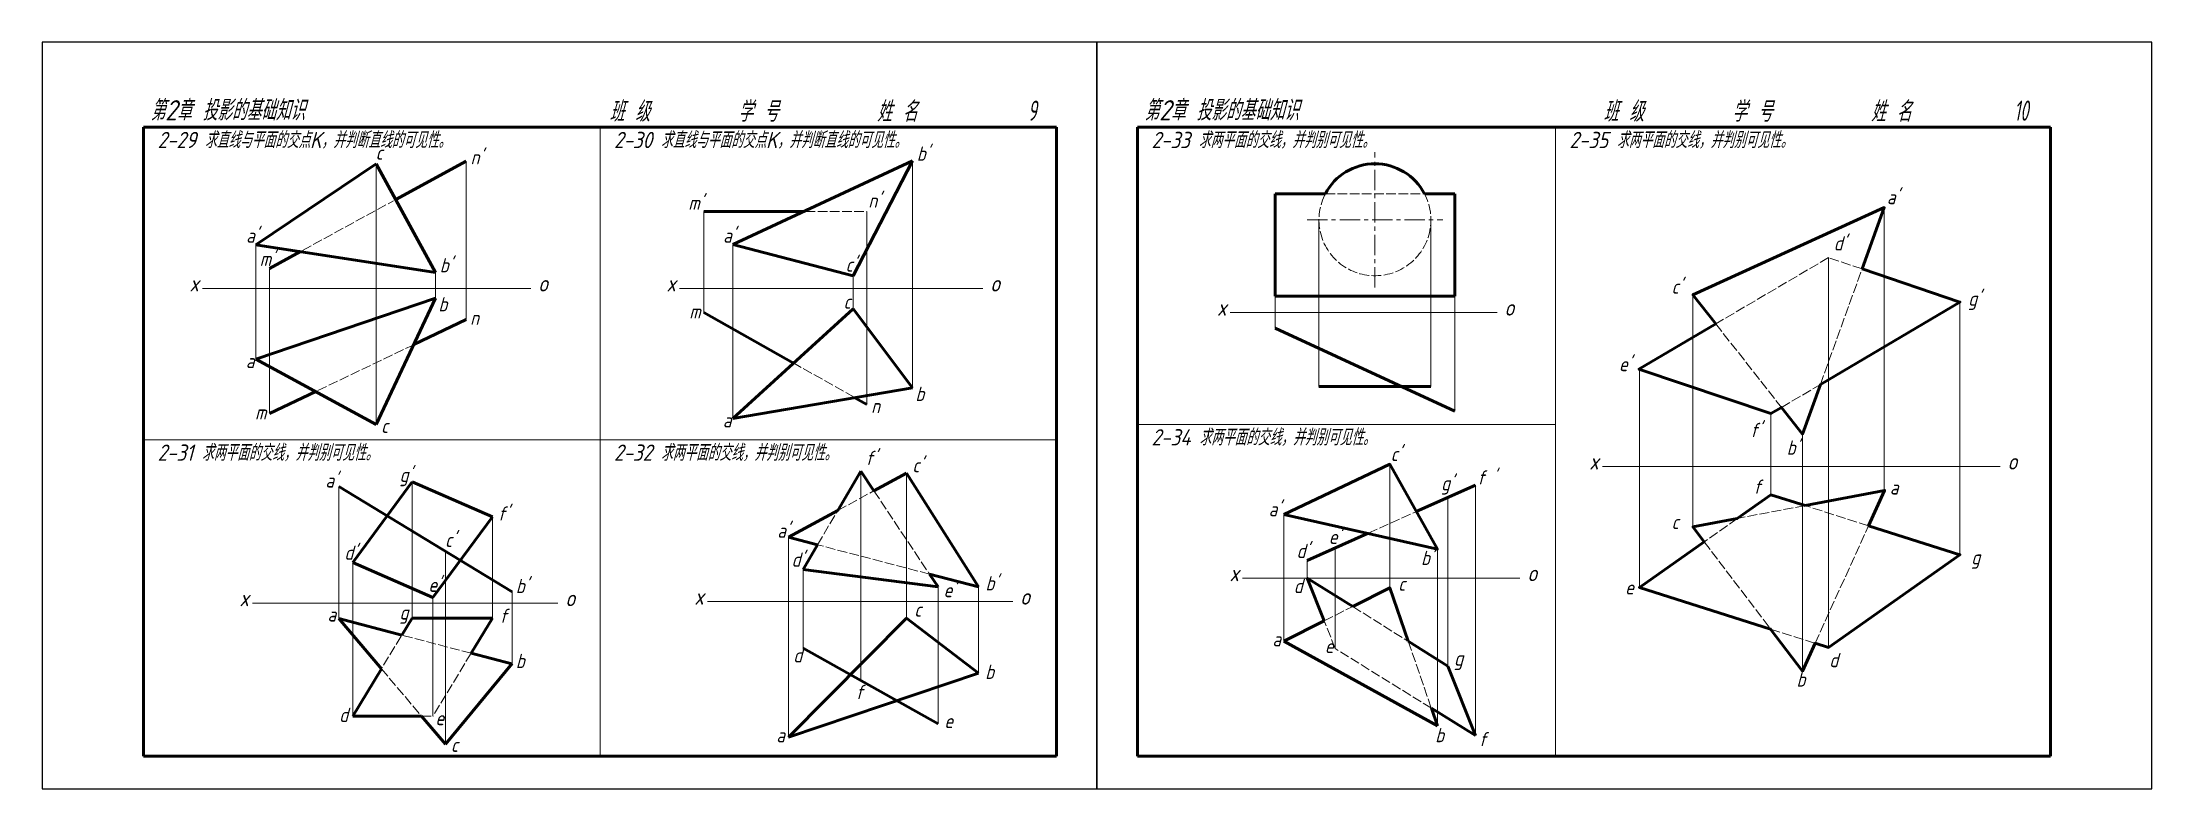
# Model space of a CAD drawing. Extents: x -1104 to -584, y 376 to 560.
import ezdxf

# ---------------------------------------------------------------- set-up
doc = ezdxf.new("R2010")
doc.units = 0
doc.header["$MEASUREMENT"] = 0
doc.linetypes.add('ACAD_ISO02W100', pattern=[15, 12, -3])
doc.linetypes.add('CENTER', pattern=[2, 1.25, -0.25, 0.25, -0.25])
doc.layers.get('0').update_dxf_attribs({"linetype": 'CONTINUOUS'})
for name, color, linetype, lineweight in [('文本', 7, 'CONTINUOUS', 25), ('点画线', 7, 'CENTER', 20), ('粗实线', 7, 'CONTINUOUS', 50), ('细实线', 7, 'CONTINUOUS', 20), ('虚线', 7, 'ACAD_ISO02W100', 20)]:
    doc.layers.add(name, color=color, linetype=linetype, lineweight=lineweight)
doc.styles.add('投影标记', font='gbeitc.shx')
doc.styles.add('题目', font='gbeitc.shx', dxfattribs={"bigfont": 'gbcbig.shx'})

msp = doc.modelspace()

# ---------------------------------------------------------------- linework, layer by layer
for p, q in [((-630.99, 496.05), (-665.51, 475.77)), ((-710.22, 479.58), (-677.7, 468.6)), ((-675.09, 470.14), (-677.7, 468.6)), ((-631.11, 433.8), (-663.5, 410.96))]:
    msp.add_line(p, q)
at = {"color": 7}
for points in [[(-1103.81, 376.13), (-843.81, 376.13), (-843.81, 560.13), (-1103.81, 560.13)], [(-843.81, 376.13), (-583.81, 376.13), (-583.81, 560.13), (-843.81, 560.13)]]:
    msp.add_lwpolyline(points, close=True, dxfattribs=at)
msp.add_lwpolyline([(-675.09, 470.14), (-669.92, 463.57), (-665.51, 475.77)])
at = {"layer": '点画线', "ltscale": 4}
for p, q in [((-775.3, 499.68), (-775.3, 533.04)), ((-791.98, 516.37), (-758.6, 516.37))]:
    msp.add_line(p, q, dxfattribs=at)
at = {"layer": '粗实线', "color": 7}
for p, q in [((-1078.81, 539.19), (-1078.81, 384.19)), ((-853.81, 539.19), (-1078.81, 539.19)), ((-833.81, 539.19), (-833.81, 384.19)), ((-608.81, 539.19), (-833.81, 539.19)), ((-853.81, 384.19), (-1078.81, 384.19)), ((-608.81, 384.19), (-833.81, 384.19))]:
    msp.add_line(p, q, dxfattribs=at)
at = {"layer": '粗实线'}
for p, q in [((-853.81, 539.19), (-853.81, 384.19)), ((-608.81, 539.19), (-608.81, 384.19)), ((-1016.63, 521.35), (-999.28, 530.82)), ((-933.57, 510.24), (-889.26, 530.9)), ((-889.26, 530.9), (-903.88, 502.57)), ((-1021.45, 530.18), (-1051.15, 510.23)), ((-1006.83, 503.38), (-1021.45, 530.18)), ((-799.92, 522.78), (-787.52, 522.78)), ((-799.92, 497.54), (-799.92, 522.78)), ((-763.08, 522.78), (-755.6, 522.78)), ((-755.6, 497.54), (-755.6, 522.78)), ((-940.73, 518.4), (-916.06, 518.4)), ((-1051.15, 510.23), (-1006.83, 503.38)), ((-903.88, 502.57), (-933.57, 510.24)), ((-1047.76, 504.38), (-1040.15, 508.53)), ((-1006.83, 497.01), (-1051.15, 482.03)), ((-1021.45, 465.94), (-1006.83, 497.01)), ((-933.57, 467.42), (-903.88, 494.38)), ((-903.88, 494.38), (-889.26, 474.92)), ((-799.92, 497.54), (-755.6, 497.54)), ((-1012.2, 485.59), (-999.28, 491.77)), ((-918.59, 481.03), (-940.73, 493.49)), ((-799.92, 489.63), (-755.6, 469.19)), ((-1051.15, 482.03), (-1021.45, 465.94)), ((-1047.76, 468.61), (-1036.39, 474.04)), ((-889.26, 474.92), (-933.57, 467.42)), ((-789.1, 475.3), (-761.5, 475.3)), ((-900.54, 470.87), (-903.46, 472.52)), ((-907.73, 444.72), (-902.03, 454.42)), ((-902.03, 454.42), (-898.78, 449.55)), ((-898.78, 449.55), (-890.76, 453.88)), ((-890.76, 453.88), (-873.04, 425.88)), ((-1030.67, 450.66), (-987.96, 424.7)), ((-1012.61, 451.79), (-1027.27, 431.92)), ((-1012.61, 451.79), (-992.84, 443.16)), ((-765.1, 444.45), (-750.53, 450.97)), ((-992.84, 443.16), (-1007.5, 423.29)), ((-919.87, 438.16), (-907.73, 444.72)), ((-912.69, 436.28), (-919.87, 438.16)), ((-791.97, 432.43), (-777.11, 439.07)), ((-1027.27, 431.92), (-1007.5, 423.29)), ((-916.26, 430.21), (-912.69, 436.28)), ((-882.99, 425.88), (-916.26, 430.21)), ((-873.04, 425.88), (-885.1, 429.04)), ((-885.1, 429.04), (-882.99, 425.88)), ((-791.97, 428.05), (-787.8, 417.53)), ((-791.97, 428.05), (-780.78, 421.05)), ((-1030.67, 418.1), (-1015.15, 414.02)), ((-1030.67, 418.1), (-1020.19, 405.71)), ((-1012.61, 418.21), (-1015.15, 414.02)), ((-1012.61, 418.21), (-992.84, 418.21)), ((-992.84, 418.21), (-998.1, 409.54)), ((-919.87, 388.89), (-890.76, 418.16)), ((-890.76, 418.16), (-873.04, 404.61)), ((-759.91, 391.68), (-797.76, 412.54)), ((-767.08, 412.49), (-757.29, 406.36)), ((-1020.19, 405.71), (-1027.27, 394.03)), ((-987.96, 407), (-1004.43, 387.11)), ((-998.1, 409.54), (-988.05, 406.9)), ((-916.26, 410.76), (-882.99, 392.15)), ((-757.29, 406.36), (-750.53, 389.23)), ((-873.04, 404.61), (-919.87, 388.89)), ((-761.39, 395.98), (-750.53, 389.23)), ((-761.39, 395.98), (-759.91, 391.68)), ((-1027.27, 394.03), (-1010.3, 394.03)), ((-1010.3, 394.03), (-1004.43, 387.11))]:
    msp.add_line(p, q, dxfattribs=at)
for points in [[(-655.23, 504.24), (-649.76, 519.39), (-696.94, 497.88), (-691.29, 490.71), (-710.22, 479.58), (-677.7, 468.6), (-675.09, 470.14), (-669.92, 463.57), (-665.51, 475.77), (-631.11, 496.09), (-655.23, 504.24)], [(-669.29, 445.94), (-677.7, 448.61), (-685.98, 442.77), (-696.94, 440.7), (-694.14, 437.02), (-710.1, 425.77), (-677.78, 415.5), (-669.92, 405.16), (-666.8, 412.01), (-663.5, 410.96), (-631.11, 433.8), (-653.63, 440.96), (-649.68, 449.65)]]:
    msp.add_lwpolyline(points, close=True, dxfattribs=at)
for points in [[(-655.23, 504.24), (-649.76, 519.39), (-696.94, 497.88), (-691.29, 490.71)], [(-797.76, 443.76), (-759.91, 435.17), (-771.63, 456.12), (-797.76, 443.76)], [(-780.78, 421.05), (-771.62, 425.64), (-767.08, 412.49)], [(-797.76, 412.54), (-787.8, 417.53)]]:
    msp.add_lwpolyline(points, dxfattribs=at)
msp.add_arc((-775.3, 516.37), 13.8, 27.7143, 152.2857, dxfattribs=at)
at = {"layer": '细实线'}
for p, q in [((-966.31, 539.19), (-966.31, 384.19)), ((-730.79, 539.19), (-730.79, 384.19)), ((-999.28, 530.82), (-999.28, 491.77)), ((-889.26, 530.9), (-889.26, 474.92)), ((-1021.45, 465.94), (-1021.45, 530.18)), ((-940.73, 518.4), (-940.73, 493.49)), ((-900.54, 518.4), (-900.54, 470.87)), ((-789.1, 516.37), (-789.1, 475.3)), ((-761.5, 516.37), (-761.5, 475.3)), ((-649.76, 519.39), (-649.76, 449.47)), ((-1051.15, 510.23), (-1051.15, 482.03)), ((-933.57, 467.42), (-933.57, 510.24)), ((-663.5, 507.03), (-663.5, 410.96)), ((-1064.28, 499.45), (-983.38, 499.45)), ((-1047.76, 504.38), (-1047.76, 468.61)), ((-1006.83, 503.38), (-1006.83, 497.01)), ((-946.71, 499.46), (-871.96, 499.46)), ((-903.88, 494.38), (-903.88, 502.57)), ((-799.92, 489.63), (-799.92, 497.54)), ((-755.6, 469.19), (-755.6, 497.54)), ((-696.94, 497.88), (-696.94, 440.7)), ((-631.11, 496.09), (-631.11, 433.8)), ((-810.98, 493.51), (-745.21, 493.51)), ((-710.1, 479.67), (-710.1, 425.77)), ((-677.7, 468.6), (-677.7, 448.61)), ((-669.92, 463.57), (-669.92, 405.16)), ((-902.03, 402.8), (-902.03, 454.42)), ((-890.76, 418.16), (-890.76, 453.88)), ((-771.63, 456.12), (-771.62, 425.64)), ((-719.23, 455.58), (-621.21, 455.58)), ((-1030.67, 450.66), (-1030.67, 418.1)), ((-1012.61, 451.79), (-1012.61, 418.21)), ((-757.29, 406.36), (-757.29, 447.95)), ((-750.53, 389.25), (-750.53, 450.97)), ((-992.84, 443.16), (-992.84, 418.21)), ((-797.76, 443.76), (-797.76, 412.54)), ((-919.87, 388.89), (-919.87, 438.16)), ((-1027.27, 431.92), (-1027.27, 394.03)), ((-1004.43, 387.11), (-1004.43, 434.71)), ((-791.97, 432.43), (-791.97, 428.05)), ((-785.08, 435.51), (-785.08, 410.68)), ((-759.91, 435.17), (-759.91, 391.68)), ((-916.26, 410.76), (-916.26, 430.21)), ((-807.91, 428.05), (-739.56, 428.05)), ((-1051.95, 421.9), (-976.69, 421.9)), ((-1007.5, 423.29), (-1007.5, 394.03)), ((-987.96, 424.7), (-987.96, 406.87)), ((-939.83, 422.28), (-864.57, 422.28)), ((-882.99, 392.15), (-882.99, 425.88)), ((-873.04, 404.61), (-873.04, 425.88))]:
    msp.add_line(p, q, dxfattribs=at)
at = {"layer": '细实线', "color": 7}
for p, q in [((-833.81, 465.91), (-730.79, 465.91)), ((-1078.81, 462.13), (-853.81, 462.13))]:
    msp.add_line(p, q, dxfattribs=at)
at = {"layer": '虚线', "ltscale": 0.2}
for p, q in [((-1039.63, 508.81), (-1017.19, 521.05)), ((-787.52, 522.78), (-763.08, 522.78)), ((-915.64, 518.4), (-900.54, 518.4)), ((-663.5, 507.03), (-691.29, 490.71)), ((-655.23, 504.24), (-663.5, 507.03)), ((-665.51, 475.77), (-655.23, 504.24)), ((-691.29, 490.71), (-675.09, 470.14)), ((-1035.88, 474.28), (-1012.73, 485.34)), ((-903.66, 472.63), (-918.39, 480.92)), ((-675.09, 470.14), (-665.51, 475.77)), ((-907.73, 444.72), (-898.78, 449.55)), ((-898.78, 449.55), (-885.1, 429.04)), ((-912.69, 436.28), (-907.73, 444.72)), ((-776.95, 439.15), (-765.35, 444.34)), ((-885.1, 429.04), (-912.69, 436.28)), ((-785.08, 410.68), (-787.8, 417.53)), ((-780.78, 421.05), (-767.08, 412.49)), ((-1015.3, 413.77), (-1020.19, 405.71)), ((-1014.89, 413.95), (-998.1, 409.54)), ((-767.08, 412.49), (-761.39, 395.98)), ((-1020.19, 405.71), (-1010.3, 394.03)), ((-998.1, 409.54), (-1007.5, 394.03)), ((-761.39, 395.98), (-785.08, 410.68)), ((-1010.3, 394.03), (-1007.5, 394.03))]:
    msp.add_line(p, q, dxfattribs=at)
msp.add_lwpolyline([(-669.29, 445.94), (-685.98, 442.77), (-694.14, 437.02), (-677.78, 415.5), (-666.8, 412.01), (-653.63, 440.96)], close=True, dxfattribs=at)
msp.add_lwpolyline([(-787.8, 417.53), (-780.78, 421.05)], dxfattribs=at)
msp.add_arc((-775.3, 516.37), 13.8, 154.4354, 27.7143, dxfattribs=at)

# ---------------------------------------------------------------- texts
at = {"layer": '文本', "ltscale": 2, "style": '题目', "width": 0.7}
for s, p in [(' 9', (-862.74, 540.76)), ('10 ', (-617.74, 540.76))]:
    msp.add_text(s, height=5, dxfattribs=at).set_placement(p)
at = {"layer": '文本', "style": '投影标记'}
for s, height, p in [("a'", 3.5, (-649.1, 520.21)), ("d'", 3.5, (-662.22, 508.81)), ("c'", 3.5, (-702.19, 498.15)), ("g'", 3.5, (-629.06, 495.19)), ("e'", 3.5, (-715.15, 479.05)), ("f'", 3.5, (-682.8, 462.81)), ("c'", 3.5, (-771.42, 456.9)), ("b'", 3.5, (-673.8, 458.47)), ("g'", 3.5, (-758.99, 449.7)), ("f '", 3.5, (-750.09, 451.13)), ("a'", 3.5, (-801.49, 443.3)), ('f', 3.5, (-682.01, 448.84)), ('a', 3.5, (-648.37, 448.66)), ('c', 3.5, (-702.19, 440.15)), ("d'", 3.5, (-794.61, 433.01)), ("e'", 3.5, (-786.68, 436.49)), ("b'", 3.5, (-763.94, 431.28)), ('g', 3.5, (-628.3, 431.43)), ('d', 3.5, (-795.32, 424.37)), ('c', 3.5, (-769.57, 424.92)), ('e', 3.5, (-713.63, 424.02)), ('a', 3.5, (-800.57, 411.25)), ('e', 3.5, (-787.64, 409.56)), ('g', 3.67, (-755.83, 406.48)), ('d', 3.5, (-663.31, 406.1)), ('b', 3.5, (-671.38, 401.32)), ('b', 3.5, (-760.45, 387.61)), ('f', 3.5, (-749.69, 386.63))]:
    msp.add_text(s, height=height, dxfattribs=at).set_placement(p)
at = {"layer": '文本', "attachment_point": 1}
for s, width, heights, insert, char_height, style in [('第2章 投影的基础知识', 47.1083, [6.48], (-1077.12, 545.85), 5, '题目'), ('第2章 投影的基础知识', 47.1083, [6.48], (-832.12, 545.85), 5, '题目'), ('2-29 求直线与平面的交点K，并判断直线的可见性。', 102.1704, [0], (-1075.36, 538.03), 4, '题目'), ('2-30 求直线与平面的交点K，并判断直线的可见性。', 102.1704, [0], (-962.86, 538.03), 4, '题目'), ('2-33 求两平面的交线，并判别可见性。', 102.1704, [0], (-830.36, 538.03), 4, '题目'), ('2-35 求两平面的交线，并判别可见性。', 102.1704, [0], (-727.35, 538.03), 4, '题目'), ("c'", 4.5532, [0], (-1021.62, 534.68), 3.5, '投影标记'), ("n'", 4.5532, [0], (-998.2, 533.53), 3.5, '投影标记'), ("b'", 4.5532, [0], (-888.22, 534.43), 3.5, '投影标记'), ("m'", 4.5532, [0], (-944.55, 522.31), 3.5, '投影标记'), ("n'", 4.5532, [0], (-900.16, 522.84), 3.5, '投影标记'), ("a'", 4.5532, [0], (-1053.53, 514.21), 3.5, '投影标记'), ("a'", 4.5532, [0], (-935.96, 514.22), 3.5, '投影标记'), ("m'", 4.5532, [0], (-1050.19, 508.48), 3.5, '投影标记'), ("b'", 4.5532, [0], (-1005.8, 506.92), 3.5, '投影标记'), ("c'", 4.5532, [0], (-905.78, 507.07), 3.5, '投影标记'), ('x', 4.5532, [0], (-1067.51, 502.69), 4, '投影标记'), ('o', 4.5532, [0], (-981.59, 502.69), 4, '投影标记'), ('x', 4.5532, [0], (-949.94, 502.69), 4, '投影标记'), ('o', 4.5532, [0], (-870.16, 502.69), 4, '投影标记'), ('b', 4.5532, [0], (-1006.14, 497.3), 3.5, '投影标记'), ('m', 4.5532, [0], (-944.31, 495.53), 3.5, '投影标记'), ('c', 4.5532, [0], (-906.29, 497.95), 3.5, '投影标记'), ('x', 4.5532, [0], (-814.21, 496.74), 4, '投影标记'), ('o', 4.5532, [0], (-743.41, 496.74), 4, '投影标记'), ('n', 4.5532, [0], (-998.31, 493.95), 3.5, '投影标记'), ('a', 4.5532, [0], (-1053.6, 483.31), 3.5, '投影标记'), ('b', 4.5532, [0], (-888.57, 475.21), 3.5, '投影标记'), ('m', 4.5532, [0], (-1051.34, 470.65), 3.5, '投影标记'), ('n', 4.5532, [0], (-899.47, 472.22), 3.5, '投影标记'), ('c', 4.5532, [0], (-1020.29, 467.33), 3.5, '投影标记'), ('a', 4.5532, [0], (-936.03, 468.7), 3.5, '投影标记'), ('2-34 求两平面的交线，并判别可见性。', 102.1704, [0], (-830.36, 464.76), 4, '题目'), ('2-31 求两平面的交线，并判别可见性。', 102.1704, [0], (-1075.36, 460.98), 4, '题目'), ('2-32 求两平面的交线，并判别可见性。', 102.1704, [0], (-962.86, 460.98), 4, '题目'), ("f'", 4.5532, [0], (-900.87, 459.43), 3.5, '投影标记'), ("c'", 4.5532, [0], (-889.33, 457.64), 3.5, '投影标记'), ('x', 4.5532, [0], (-722.47, 458.81), 4, '投影标记'), ('o', 4.5532, [0], (-619.42, 458.81), 4, '投影标记'), ("a'", 4.5532, [0], (-1033.99, 453.87), 3.5, '投影标记'), ("g'", 4.5532, [0], (-1015.72, 455.27), 3.5, '投影标记'), ("f'", 4.5532, [0], (-991.52, 445.73), 3.5, '投影标记'), ("a'", 4.5532, [0], (-922.61, 441.51), 3.5, '投影标记'), ("c'", 4.5532, [0], (-1004.52, 439.23), 3.5, '投影标记'), ("d'", 4.5532, [0], (-1029.33, 436.08), 3.5, '投影标记'), ("d'", 4.5532, [0], (-919.09, 434.37), 3.5, '投影标记'), ("e'", 4.5532, [0], (-1008.62, 428.17), 3.5, '投影标记'), ("b'", 4.5532, [0], (-987.06, 427.86), 3.5, '投影标记'), ("e'", 4.5532, [0], (-881.63, 426.85), 3.5, '投影标记'), ("b'", 4.5532, [0], (-871.29, 428.54), 3.5, '投影标记'), ('x', 4.5532, [0], (-811.14, 431.29), 4, '投影标记'), ('o', 4.5532, [0], (-737.76, 431.29), 4, '投影标记'), ('x', 4.5532, [0], (-1055.18, 425.13), 4, '投影标记'), ('o', 4.5532, [0], (-974.89, 425.13), 4, '投影标记'), ('x', 4.5532, [0], (-943.06, 425.51), 4, '投影标记'), ('o', 4.5532, [0], (-862.77, 425.51), 4, '投影标记'), ('a', 4.5532, [0], (-1033.47, 420.86), 3.5, '投影标记'), ('g', 4.5532, [0], (-1015.73, 421.35), 3.5, '投影标记'), ('f', 4.5532, [0], (-991.07, 420.53), 3.5, '投影标记'), ('c', 4.5532, [0], (-888.85, 422.06), 3.5, '投影标记'), ('b', 4.5532, [0], (-987.06, 409.39), 3.5, '投影标记'), ('d', 4.5532, [0], (-918.68, 410.78), 3.5, '投影标记'), ('b', 4.5532, [0], (-871.37, 406.71), 3.5, '投影标记'), ('f', 4.5532, [0], (-903.31, 401.75), 3.5, '投影标记'), ('d', 4.5532, [0], (-1030.61, 396.1), 3.5, '投影标记'), ('e', 4.5532, [0], (-1006.89, 395.31), 3.5, '投影标记'), ('a', 4.5532, [0], (-922.86, 391.09), 3.5, '投影标记'), ('e', 4.5532, [0], (-881.44, 394.59), 3.5, '投影标记'), ('c', 4.5532, [0], (-1003.07, 388.72), 3.5, '投影标记')]:
    msp.add_mtext_dynamic_manual_height_columns(s, width=width, gutter_width=35, heights=heights, dxfattribs=dict(at, insert=insert, char_height=char_height, style=style))
at = {"layer": '虚线', "char_height": 5, "attachment_point": 1, "style": '题目'}
for s, insert in [('班 级', (-964, 545.54)), ('学 号', (-932.29, 545.54)), ('姓 名', (-898.08, 545.54)), ('班 级', (-719, 545.54)), ('学 号', (-687.29, 545.54)), ('姓 名', (-653.08, 545.54))]:
    msp.add_mtext_dynamic_manual_height_columns(s, width=12, gutter_width=35, heights=[0], dxfattribs=dict(at, insert=insert))

doc.saveas('drawing.dxf')
